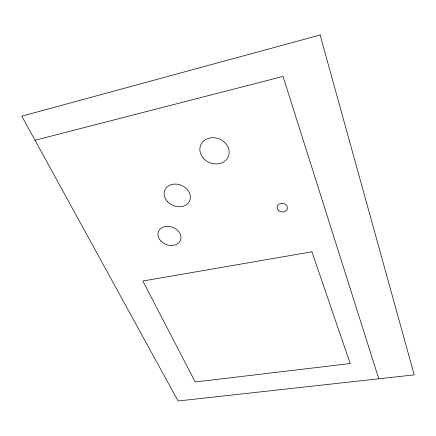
<?xml version="1.0" encoding="UTF-8"?>
<svg xmlns="http://www.w3.org/2000/svg" width="436" height="436" viewBox="0 0 436 436"><rect width="100%" height="100%" fill="white"/><g stroke="black" fill="none" stroke-linecap="round" stroke-linejoin="round"><path stroke-width="0.65" d="M35.022 140.256L283.046 76.425L378.78 378.791M320.122 35.005L21.8 116.167L178.106 400.995L414.2 374.873L320.122 35.005M311.947 251.79L142.845 281.013L195.214 381.985L350.179 363.542L311.947 251.79M167.271 201.345A13.494 10.884 23.2 0 0 189.622 200.789A13.494 10.884 23.2 0 0 174.852 184.079A13.494 10.884 23.2 0 0 167.271 201.345M160.977 241.092A11.865 9.172 21.5 0 0 180.482 240.34A11.865 9.172 21.5 0 0 166.934 226.366A11.865 9.172 21.5 0 0 160.977 241.092M203.274 158.099A14.966 12.813 22.4 0 0 228.306 156.638A14.966 12.813 22.4 0 0 211.989 137.694A14.966 12.813 22.4 0 0 203.274 158.099M278.778 210.681A5.237 4.327 10.5 0 0 287.362 208.844A5.237 4.327 10.5 0 0 280.664 203.416A5.237 4.327 10.5 0 0 278.778 210.681"/></g></svg>
